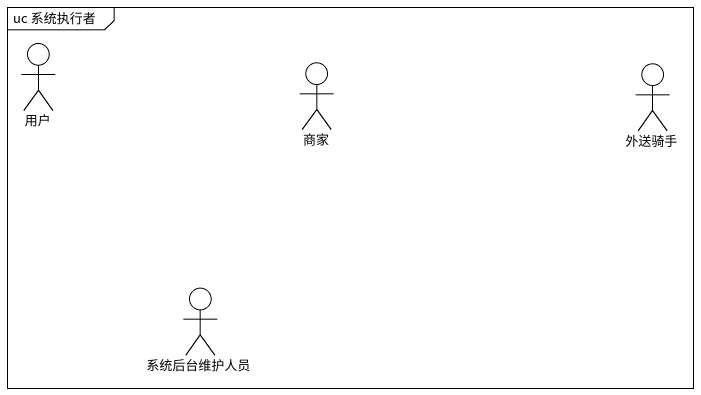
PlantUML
@startuml
mainframe uc 系统执行者
actor 用户
actor 商家
actor 外送骑手
actor 系统后台维护人员
@enduml
